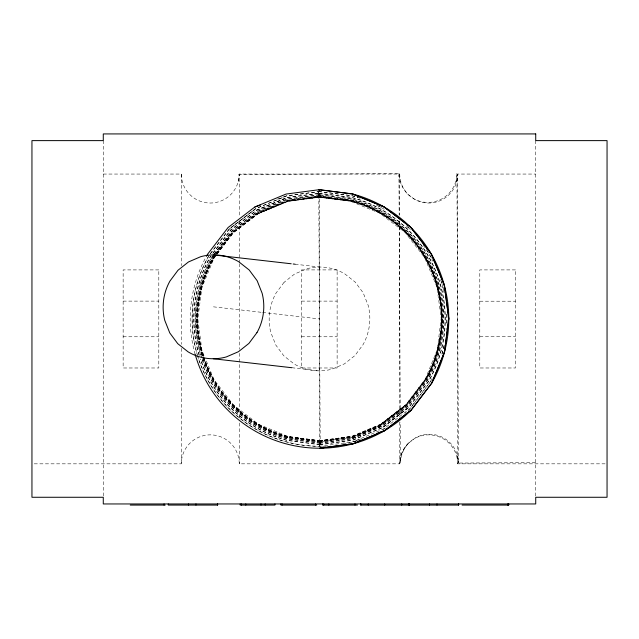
<?xml version="1.0" encoding="UTF-8"?>
<svg xmlns="http://www.w3.org/2000/svg" width="639" height="639" viewBox="0 0 639 639"><rect width="100%" height="100%" fill="white"/><g stroke="black" fill="none" stroke-linecap="round" stroke-linejoin="round"><path stroke-width="0.48" stroke-dasharray="3.19 2.4" d="M325.866 446.27A127.704 127.704 0 0 1 319.963 446.429L319.204 440.782L351.674 436.389L380.972 424.056L406.084 404.567L425.239 379.207L437.236 349.789L441.206 318.262L436.884 286.783L424.56 257.501L405.078 232.404L379.766 213.202L350.34 201.205L317.839 197.116L318.773 189.655L320.211 446.15M238.267 181.556L239.25 174.056L399.75 174.056A28.979 28.979 0 0 0 408.233 194.544L414.232 199.152A28.979 28.979 0 0 0 457.7 174.056L535.722 174.056M319.732 446.445L320.482 440.782L287.997 436.501L258.643 424.344L233.443 405.006L214.097 379.798L205.742 359.613M456.717 181.556L457.7 174.056L457.7 463.834L605.069 463.834M215.99 255.624L214.041 258.06L201.94 287.446L197.794 318.941L201.94 350.444L204.216 355.947M317.966 196.117L350.611 200.175A122.776 122.776 0 0 1 426.173 379.734L406.803 405.27L381.483 424.927L351.937 437.356L319.348 441.837M319.716 444.536L352.664 440.007L382.873 427.299L408.76 407.211L428.561 381.1A125.532 125.532 0 0 0 351.314 197.515L318.31 193.385M411.324 407.011L413.106 404.671M413.697 403.888L430.247 382.058A127.473 127.473 0 0 0 432.124 378.647M210.279 253.675L229.361 228.802L255.76 208.546L286.504 195.814L319.732 191.436M210.391 253.747L229.457 228.898L255.832 208.665L286.544 195.941L319.756 191.572M212.779 253.164L230.559 230L256.606 210.007L286.943 197.443L319.955 193.098M212.979 253.324L230.735 230.184L256.734 210.231L287.007 197.691L319.987 193.353M213.394 254.721L211.821 256.774A124.333 124.333 0 0 0 200.766 355.827M213.921 254.042L231.582 231.022L257.333 211.269L287.318 198.841L320.139 194.52M320.187 443.003L287.414 438.689A123.974 123.974 0 0 1 212.14 256.958L213.69 254.937M214.209 254.258L231.837 231.278L257.517 211.581L287.414 199.192L320.187 194.879M212.18 256.982L213.73 254.961M214.241 254.29L231.869 231.31M214.297 255.368L212.787 257.333A123.223 123.223 0 0 0 202.116 356.426M215.399 253.923L232.372 231.813L257.892 212.228L287.606 199.919L320.283 195.614M215.343 255.137L213.394 257.685A122.52 122.52 0 0 0 202.787 356.219M215.95 254.346L232.86 232.308L258.236 212.835L287.79 200.598L320.379 196.309M215.535 255.281L213.602 257.805A122.281 122.281 0 0 0 203.066 356.314M216.741 253.707L233.035 232.476L258.356 213.043L287.854 200.822L320.403 196.54M215.782 255.472L213.817 257.932A122.025 122.025 0 0 0 203.314 356.235M216.988 253.899L233.211 232.652L258.483 213.266L287.917 201.069L320.443 196.788M217.188 254.058L233.395 232.836L258.611 213.482L287.981 201.317L320.474 197.044L319.5 189.655L319.5 446.27M457.7 463.834A28.979 28.979 0 0 0 414.232 438.737C405.485 443.985 399.918 453.626 399.75 463.834L239.25 463.834A28.979 28.979 0 0 0 210.279 434.855A28.979 28.979 0 0 0 181.3 463.834L33.931 463.834M380.94 424L406.037 404.519L425.294 379.239A121.769 121.769 0 0 0 350.356 201.149L317.847 197.052M319.244 441.102L351.746 436.637L381.108 424.28L406.22 404.703M381.108 424.28L406.268 404.743L425.518 379.366A122.025 122.025 0 0 0 350.42 200.902L317.879 196.796M319.508 443.011L352.257 438.514L382.082 425.957L407.65 406.116L427.211 380.325A123.974 123.974 0 0 0 350.915 199.017L318.118 194.887M382.857 427.275L408.736 407.187M229.465 228.914L255.84 208.673M258.14 212.659L232.724 232.165L215.79 254.226L232.684 232.125L258.108 212.611L287.726 200.35L320.339 196.053M351.929 437.308L381.451 424.879M352.241 438.466L382.066 425.917M256.75 210.263L287.023 197.723M258.515 213.314L287.933 201.133L320.451 196.852M258.643 213.538L287.997 201.381L320.482 197.108M360.588 439.121L353.143 441.757L319.963 446.318M277.222 199.184L286.544 195.941L284.738 196.165M319.204 440.782L351.658 436.325M319.236 441.038L351.722 436.573M319.276 441.349L351.809 436.884L381.235 424.504L406.452 404.926L425.742 379.494A122.281 122.281 0 0 0 350.491 200.654L317.91 196.548M319.308 441.581L351.873 437.108L381.355 424.703L406.62 405.094L425.949 379.606A122.52 122.52 0 0 0 350.547 200.422L317.942 196.309M319.404 442.268L352.057 437.787L381.707 425.31L407.115 405.589L426.556 379.957A123.223 123.223 0 0 0 350.723 199.743L318.022 195.622M319.556 443.362L352.353 438.857L382.266 426.269L407.906 406.364L427.523 380.509A124.333 124.333 0 0 0 351.011 198.665L318.166 194.528M319.748 444.792L352.736 440.255L383.001 427.523L408.936 407.386L428.785 381.227A125.787 125.787 0 0 0 351.378 197.267L318.342 193.106M355.851 441.405L353.143 441.757L383.783 428.865L410.046 408.481L430.135 381.994A127.321 127.321 0 0 0 431.996 378.576M238.443 174.503L398.936 173.608C399.167 183.808 404.783 193.417 413.561 198.617A28.979 28.979 0 0 0 456.893 173.281L458.506 463.059L536.528 462.62M103.278 174.056L181.3 174.056A28.979 28.979 0 0 0 210.279 203.034A28.979 28.979 0 0 0 239.25 174.056L239.25 216.877M123.143 301.113L158.807 301.113M301.464 301.113L337.128 301.113M479.793 301.201L515.457 301.201M479.793 336.681L515.457 336.681M123.143 336.777L158.807 336.777M301.464 336.777L337.128 336.777M295.138 264.219L319.684 267.022M213.458 306.832L261.575 312.327M262.549 312.439L319.5 318.941M291.823 367.721L319.316 370.86M318.549 191.444L351.801 195.63A127.473 127.473 0 0 1 358.367 197.539M318.534 191.572L351.769 195.758A127.321 127.321 0 0 1 360.18 198.29M317.871 196.86L350.412 200.958A121.969 121.969 0 0 1 425.462 379.334M320.474 440.846L287.981 436.565A121.769 121.769 0 0 1 203.865 357.105M320.451 441.03L287.933 436.749A121.969 121.969 0 0 1 203.681 357.169M320.443 441.094L287.917 436.812A122.025 122.025 0 0 1 203.617 357.185M320.403 441.349L287.854 437.06A122.281 122.281 0 0 1 203.378 357.265M320.379 441.581L287.79 437.292A122.52 122.52 0 0 1 203.082 357.137M287.734 437.483A122.72 122.72 0 0 1 202.89 357.201A122.776 122.776 0 0 0 287.726 437.539L320.339 441.829M320.283 442.268L287.606 437.963A123.223 123.223 0 0 1 202.419 357.361M320.139 443.362L287.318 439.041A124.333 124.333 0 0 1 201.061 356.77M319.987 444.536L287.007 440.191A125.532 125.532 0 0 1 200.542 359.022M319.955 444.784L286.943 440.439A125.787 125.787 0 0 1 200.303 359.102M457.484 455.559L458.506 463.059A28.979 28.979 0 0 0 414.903 438.202L408.928 442.843A28.979 28.979 0 0 0 400.557 463.379L400.326 422.123M398.936 173.608L399.167 214.96M399.199 220.942L400.294 416.157M535.722 140.62L535.722 496.287M399.75 174.056L399.75 215.311M399.75 221.278L399.75 417.115M399.75 422.083L399.75 463.834A28.979 28.979 0 0 1 408.233 443.338M239.25 220.854L239.25 262.677M239.25 263.675L239.25 349.317M239.25 353.295L239.25 418.026M239.25 423.002L239.25 463.834M181.3 174.056L181.3 265.664M181.3 269.65L181.3 344.333M181.3 348.319L181.3 463.834M103.278 140.62L103.278 496.287M195.143 354.302A129.286 129.286 0 0 1 206.565 256.015M197.555 355.643A127.393 127.393 0 0 0 319.756 446.27A127.409 127.409 0 0 1 197.539 355.651M199.328 355.236A125.532 125.532 0 0 1 210.79 256.175M350.603 200.223A122.72 122.72 0 0 1 426.125 379.71M202.595 356.274A122.72 122.72 0 0 1 213.218 257.581L215.191 255.017L213.17 257.557A122.776 122.776 0 0 0 202.539 356.29M203.37 356.219A121.969 121.969 0 0 1 213.873 257.956M203.553 356.163A121.769 121.769 0 0 1 214.041 258.06M199.088 355.308A125.787 125.787 0 0 1 210.566 256.047M446.501 327.991A127.321 127.321 0 0 1 446.349 329.956M444.017 345.523A127.321 127.321 0 0 1 441.341 355.891M376.523 205.103A127.321 127.321 0 0 1 385.061 209.792M406.22 225.719A127.321 127.321 0 0 1 410.398 229.784M423.026 244.817A127.321 127.321 0 0 1 433.138 261.519M440.622 279.698A127.321 127.321 0 0 1 444.129 292.886M446.741 314.34A127.321 127.321 0 0 1 446.757 323.094M444.169 345.555A127.473 127.473 0 0 1 441.485 355.939M378.336 205.862A127.473 127.473 0 0 1 382.617 208.194M407.738 226.949A127.473 127.473 0 0 1 410.502 229.681M426.996 250.432A127.473 127.473 0 0 1 431.453 257.98M441.357 281.519A127.473 127.473 0 0 1 444.073 291.895M446.893 314.332A127.473 127.473 0 0 1 446.909 323.102M410.15 408.585A127.704 127.704 0 0 1 405.206 413.313M385.525 427.986A127.704 127.704 0 0 1 381.315 430.422M356.921 440.798A127.704 127.704 0 0 1 342.608 444.305M284.043 282.358L276.008 293.141A52.71 51.871 -83.5 0 0 270.84 332.56L275.824 345.06L283.78 355.787L294.18 363.998A50.377 49.578 -83.5 0 0 332.352 369.046L344.501 363.815L354.957 355.524L362.992 344.74A52.71 51.871 -83.5 0 0 368.16 305.33L363.176 292.822L355.22 282.103L344.82 273.891A50.377 49.578 -83.5 0 0 306.648 268.843L294.499 274.075L284.043 282.358M158.807 269.906L123.143 269.906L123.143 367.984L158.807 367.984L158.807 269.906M337.128 269.906L301.464 269.906L301.464 367.984L337.128 367.984L337.128 269.906M515.457 269.906L479.793 269.906L479.793 367.984L515.457 367.984L515.457 269.906M209.169 255.241A127.393 127.393 0 0 0 197.275 354.709A127.409 127.409 0 0 1 209.153 255.233"/><path stroke-width="0.96" d="M195.143 354.302A129.286 129.286 0 0 0 319.5 448.227L353.663 443.634L384.766 430.542L411.428 409.847L431.828 382.961L444.568 351.706L448.786 318.222L444.193 284.786L431.101 253.675L410.406 227.013L383.52 206.621L352.265 193.881L318.781 189.751M256.95 332.631L248.914 343.415L238.467 351.698L226.31 356.929A50.377 49.578 -83.5 0 1 188.138 351.881L177.746 343.67L169.782 332.951L164.798 320.443A52.71 51.871 -83.5 0 1 169.966 281.032L178.001 270.249L188.457 261.958L200.614 256.726A50.377 49.578 -83.5 0 1 238.786 261.774L249.178 269.985L257.142 280.713L262.118 293.213A52.71 51.871 -83.5 0 1 256.958 332.631M351.618 193.889L319.5 189.655L286.04 194.064L254.857 206.98L228.083 227.524L207.531 254.298A129.286 129.286 0 0 0 206.565 256.015M377.329 433.186L384.766 430.542M254.857 206.98L260.448 205.031M358.551 441.054L360.348 440.822M319.5 448.227L352.96 443.825L384.143 430.91L410.917 410.358L431.469 383.584L444.385 352.401L448.786 318.941L444.385 285.481L431.469 254.298L410.917 227.524L384.143 206.98L352.6 194.016M130.26 505.074L165.189 505.074M316.744 505.074L280.88 505.074L280.88 503.955M357.449 505.074L322.575 505.074L322.575 503.955M462.077 505.074L508.74 505.074L508.74 503.955M213.642 254.913L291.208 263.771M293.173 263.995L295.138 264.219M213.274 358.751L291.823 367.721M320.219 448.131L320.227 448.227A129.286 129.286 0 0 0 411.428 409.847M508.58 503.955L508.58 505.074M507.685 503.955L507.685 505.074M458.69 503.955L458.69 505.074L409.303 505.074L409.303 503.955M458.53 503.955L458.53 505.074M436.996 503.955L436.996 505.074M429.504 503.955L429.504 505.074M409.463 503.955L409.463 505.074M408.992 503.955L408.992 505.074L360.716 505.074L360.716 503.955M408.832 503.955L408.832 505.074M401.731 503.955L401.731 505.074M384.686 503.955L384.686 505.074M368.256 503.955L368.256 505.074M360.875 503.955L360.875 505.074M354.98 503.955L354.98 505.074M328.821 503.955L328.821 505.074M323.725 503.955L323.725 505.074M315.65 503.955L315.65 505.074M282.103 503.955L282.103 505.074M274.946 503.955L274.946 505.074L240.176 505.074L240.176 503.955M265.169 503.955L265.169 505.074M261.008 503.955L261.008 505.074M245.791 503.955L245.791 505.074M241.398 503.955L241.398 505.074M217.643 503.955L217.643 505.074L168.257 505.074L168.257 503.955M217.484 503.955L217.484 505.074M195.957 503.955L195.957 505.074M188.457 503.955L188.457 505.074M164.055 503.955L164.055 505.074M352.265 193.881A129.286 129.286 0 0 1 431.828 382.961M535.722 133.926L103.278 133.926L103.278 140.62L31.95 140.62L31.95 497.27L103.278 497.27L103.278 503.955L535.722 503.955L535.722 497.27L607.05 497.27L607.05 140.62L535.722 140.62L535.722 133.926"/></g></svg>
